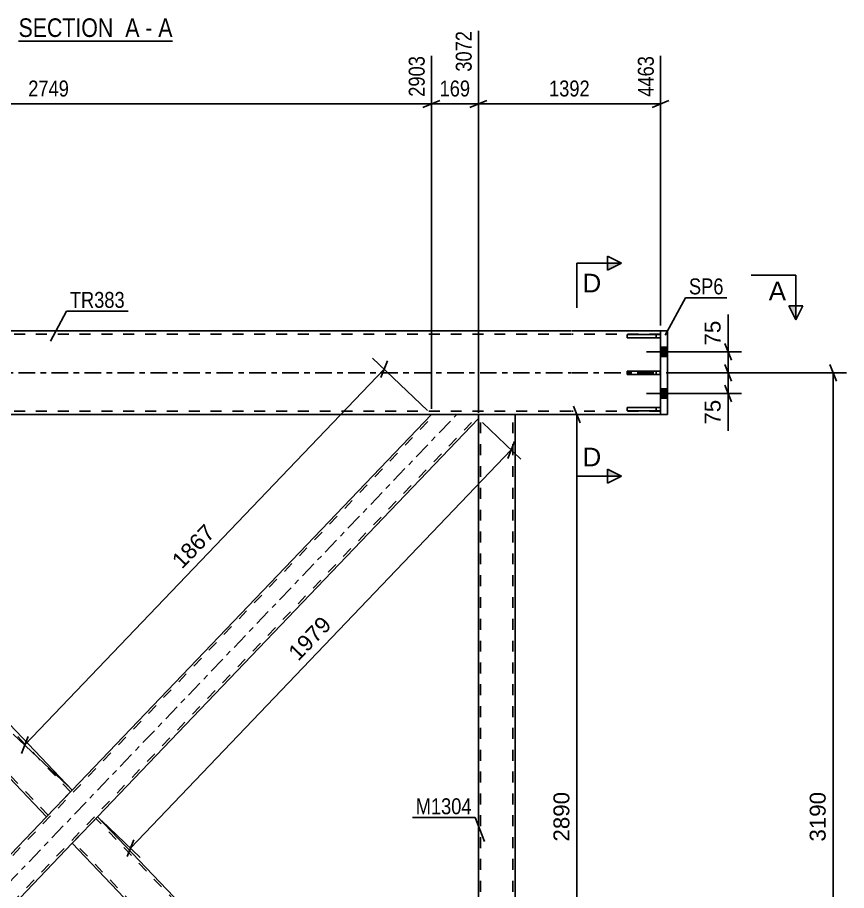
# Model space of a CAD drawing. Header units: millimetres. Extents: x 0 to 841, y 0 to 594.
# Drawn here: x 124.9 to 273.8, y 262.5 to 419.3 of the extents above; entities that cross this region are included whole.
import ezdxf

# ---------------------------------------------------------------- set-up
doc = ezdxf.new("R2010")
doc.units = ezdxf.units.MM
doc.linetypes.add('DXK_LINE_DOT2', pattern=[3.9198, 1.9599, -1.9599])
doc.linetypes.add('DXK_LINE_DOT3', pattern=[5.9187, 2.979, -0.9799, 0.9799, -0.9799])
doc.styles.add('Arial', font='ARIAL.TTF', dxfattribs={"height": 0.2})
doc.styles.add('Arial Narrow', font='ARIALN.TTF', dxfattribs={"height": 0.2})

# ---------------------------------------------------------------- blocks, each defined once
blk = doc.blocks.new('Unknown-717051872-16 - 3021')
at = {"color": 6, "linetype": 'Continuous'}
blk.add_line((125.12, 415.01), (152.77, 415.01), dxfattribs=at)
at = {"color": 0, "linetype": 'Continuous'}
for points in [[(143.23, 415.76), (143.23, 419.26), (125.12, 419.26), (125.12, 415.76)], [(146.83, 415.76), (146.83, 419.26), (144.28, 419.26), (144.28, 415.76)], [(149.16, 415.76), (149.16, 419.26), (147.88, 419.26), (147.88, 415.76)], [(152.77, 415.76), (152.77, 419.26), (150.21, 419.26), (150.21, 415.76)]]:
    blk.add_wipeout(points, dxfattribs=at)
at = {"color": 7, "linetype": 'Continuous', "style": 'Arial Narrow'}
for s, p in [('SECTION ', (125.12, 415.76)), ('A', (144.28, 415.76)), ('A', (150.21, 415.76)), ('-', (147.88, 415.76))]:
    blk.add_text(s, height=3.34, dxfattribs=at).set_placement(p)
blk = doc.blocks.new('Part-717051872-4469 - 4397')
at = {"color": 7, "linetype": 'DXK_LINE_DOT2'}
for p, q in [((240.38, 362.34), (234.38, 362.34)), ((234.38, 362.34), (234.38, 361.74)), ((239.63, 362.34), (239.63, 361.74)), ((240.38, 361.74), (240.38, 362.34)), ((234.38, 361.74), (240.38, 361.74))]:
    blk.add_line(p, q, dxfattribs=at)
blk = doc.blocks.new('Part-717051872-4470 - 4397')
at = {"color": 7, "linetype": 'DXK_LINE_DOT2'}
for p, q in [((240.38, 349.19), (234.38, 349.19)), ((234.38, 349.19), (234.38, 348.59)), ((234.38, 348.59), (240.38, 348.59)), ((239.63, 348.59), (239.63, 349.19)), ((240.38, 348.59), (240.38, 349.19))]:
    blk.add_line(p, q, dxfattribs=at)
blk = doc.blocks.new('Part-717051872-4481 - 4397')
at = {"color": 2, "linetype": 'Continuous'}
for p, q in [((54.73, 362.96), (54.1, 362.96)), ((54.1, 349.16), (54.1, 362.96)), ((224.28, 362.96), (62.23, 362.96)), ((240.38, 362.96), (224.38, 362.96)), ((54.1, 349.16), (54.1, 347.96)), ((54.1, 347.96), (224.28, 347.96)), ((224.38, 347.96), (240.38, 347.96))]:
    blk.add_line(p, q, dxfattribs=at)
at = {"color": 7, "linetype": 'DXK_LINE_DOT2'}
for p, q in [((224.28, 362.36), (54.1, 362.36)), ((54.73, 362.96), (62.23, 362.96)), ((240.38, 362.36), (224.38, 362.36)), ((240.38, 347.96), (240.38, 362.96)), ((54.1, 348.05), (54.1, 349.16)), ((54.1, 348.56), (54.1, 348.61)), ((224.28, 348.56), (54.1, 348.56)), ((240.38, 348.56), (224.38, 348.56))]:
    blk.add_line(p, q, dxfattribs=at)
at = {"color": 7, "linetype": 'DXK_LINE_DOT3'}
for p, q in [((54.1, 355.46), (224.28, 355.46)), ((224.38, 355.46), (240.38, 355.46))]:
    blk.add_line(p, q, dxfattribs=at)
blk = doc.blocks.new('Bolt-717051872-4482 - 4397')
at = {"linetype": 'Continuous'}
for points in [[(240.38, 360.04), (240.38, 358.39), (241.63, 358.39), (241.63, 360.04)], [(240.38, 360.04), (240.38, 358.39), (241.63, 358.39), (241.63, 360.04)], [(240.38, 352.54), (240.38, 350.89), (241.63, 350.89), (241.63, 352.54)], [(240.38, 352.54), (240.38, 350.89), (241.63, 350.89), (241.63, 352.54)]]:
    blk.add_hatch(color=1, dxfattribs=at).paths.add_polyline_path(points)
at = {"color": 1, "linetype": 'Continuous'}
for p, q in [((243.83, 359.21), (237.88, 359.21)), ((243.83, 359.21), (237.88, 359.21)), ((241.63, 360.04), (240.38, 360.04)), ((241.63, 360.04), (240.38, 360.04)), ((241.63, 358.39), (240.38, 358.39)), ((241.63, 358.39), (240.38, 358.39)), ((243.83, 351.71), (237.88, 351.71)), ((243.83, 351.71), (237.88, 351.71)), ((241.63, 352.54), (240.38, 352.54)), ((241.63, 352.54), (240.38, 352.54)), ((241.63, 350.89), (240.38, 350.89)), ((241.63, 350.89), (240.38, 350.89))]:
    blk.add_line(p, q, dxfattribs=at)
blk = doc.blocks.new('Part-717051872-4498 - 4397')
at = {"color": 2, "linetype": 'Continuous'}
for p, q in [((61.77, 347.96), (61.78, 347.57)), ((61.78, 347.57), (61.78, 347.23)), ((130.16, 275.71), (61.78, 347.23)), ((134.73, 280.49), (70.22, 347.96)), ((134.73, 280.49), (130.16, 275.71))]:
    blk.add_line(p, q, dxfattribs=at)
at = {"color": 7, "linetype": 'DXK_LINE_DOT2'}
for p, q in [((70.22, 347.96), (61.77, 347.96)), ((61.78, 347.81), (61.78, 347.96)), ((130.44, 276), (61.78, 347.81)), ((134.45, 280.2), (69.66, 347.96)), ((130.44, 276), (130.46, 276.02))]:
    blk.add_line(p, q, dxfattribs=at)
blk = doc.blocks.new('Part-717051872-4512 - 4397')
at = {"color": 2, "linetype": 'Continuous'}
for p, q in [((135.28, 271.51), (139.3, 275.71)), ((207.68, 204.19), (139.3, 275.71)), ((134.73, 270.94), (135.28, 271.51)), ((199.24, 203.46), (134.73, 270.94)), ((207.68, 203.85), (207.68, 204.19)), ((207.69, 203.46), (207.68, 203.85))]:
    blk.add_line(p, q, dxfattribs=at)
at = {"color": 7, "linetype": 'DXK_LINE_DOT2'}
for p, q in [((207.68, 203.61), (139.02, 275.42)), ((134.77, 270.98), (135.28, 271.51)), ((135.01, 271.22), (135.03, 271.25)), ((199.8, 203.46), (135.01, 271.22)), ((207.69, 203.46), (199.24, 203.46)), ((207.68, 203.46), (207.68, 203.61)), ((207.68, 203.47), (207.68, 203.46))]:
    blk.add_line(p, q, dxfattribs=at)
blk = doc.blocks.new('Part-717051872-4518 - 4397')
at = {"color": 7, "linetype": 'DXK_LINE_DOT2'}
for p, q in [((207.68, 347.96), (214.28, 347.96)), ((207.68, 347.23), (207.68, 347.96)), ((208.08, 203.46), (208.08, 347.96)), ((213.88, 203.46), (213.88, 347.96)), ((207.68, 203.46), (207.68, 204.19)), ((214.28, 203.46), (207.68, 203.46))]:
    blk.add_line(p, q, dxfattribs=at)
at = {"color": 2, "linetype": 'Continuous'}
for p, q in [((207.68, 204.19), (207.68, 347.23)), ((214.28, 347.96), (214.28, 203.46))]:
    blk.add_line(p, q, dxfattribs=at)
blk = doc.blocks.new('Part-717051872-4519 - 4397')
at = {"color": 7, "linetype": 'DXK_LINE_DOT2'}
for p, q in [((240.38, 355.76), (234.38, 355.76)), ((234.38, 355.76), (234.38, 355.16)), ((234.38, 355.16), (240.38, 355.16)), ((239.63, 355.16), (239.63, 355.76)), ((240.38, 355.16), (240.38, 355.76))]:
    blk.add_line(p, q, dxfattribs=at)
blk = doc.blocks.new('Part-717051872-4520 - 4397')
at = {"color": 2, "linetype": 'Continuous'}
for p, q in [((234.38, 349.19), (240.38, 349.19)), ((234.38, 348.59), (234.38, 349.19)), ((240.38, 348.59), (234.38, 348.59)), ((240.38, 349.19), (240.38, 348.59))]:
    blk.add_line(p, q, dxfattribs=at)
at = {"color": 7, "linetype": 'DXK_LINE_DOT2'}
blk.add_line((239.63, 348.59), (239.63, 349.19), dxfattribs=at)
blk = doc.blocks.new('Part-717051872-4521 - 4397')
at = {"color": 2, "linetype": 'Continuous'}
for p, q in [((240.38, 362.34), (234.38, 362.34)), ((234.38, 361.74), (234.38, 362.34)), ((240.38, 362.34), (240.38, 361.74)), ((240.38, 361.74), (234.38, 361.74))]:
    blk.add_line(p, q, dxfattribs=at)
at = {"color": 7, "linetype": 'DXK_LINE_DOT2'}
blk.add_line((239.63, 361.74), (239.63, 362.34), dxfattribs=at)
blk = doc.blocks.new('Part-717051872-4522 - 4397')
at = {"color": 2, "linetype": 'Continuous'}
for p, q in [((240.38, 355.76), (234.38, 355.76)), ((234.38, 355.16), (234.38, 355.76)), ((240.38, 355.16), (234.38, 355.16)), ((240.38, 355.76), (240.38, 355.16))]:
    blk.add_line(p, q, dxfattribs=at)
at = {"color": 7, "linetype": 'DXK_LINE_DOT2'}
blk.add_line((239.63, 355.16), (239.63, 355.76), dxfattribs=at)
blk = doc.blocks.new('Part-717051872-4538 - 4397')
at = {"color": 7, "linetype": 'DXK_LINE_DOT2'}
for p, q in [((61.78, 203.61), (199.8, 347.96)), ((69.66, 203.46), (207.68, 347.81)), ((207.69, 347.96), (199.24, 347.96)), ((207.68, 347.81), (207.68, 347.96)), ((130.16, 275.71), (134.73, 280.49)), ((134.73, 270.94), (139.3, 275.71)), ((61.78, 204.19), (64.68, 207.22)), ((61.78, 203.85), (61.77, 203.46)), ((61.78, 204.19), (61.78, 203.85)), ((70.22, 203.46), (61.77, 203.46)), ((61.78, 203.46), (61.78, 203.61))]:
    blk.add_line(p, q, dxfattribs=at)
at = {"color": 7, "linetype": 'DXK_LINE_DOT3'}
blk.add_line((65.65, 203.46), (203.81, 347.96), dxfattribs=at)
at = {"color": 2, "linetype": 'Continuous'}
for p, q in [((199.24, 347.96), (134.73, 280.49)), ((207.68, 347.23), (139.3, 275.71)), ((207.68, 347.57), (207.69, 347.96)), ((207.68, 347.23), (207.68, 347.57)), ((64.68, 207.22), (130.16, 275.71)), ((70.22, 203.46), (134.73, 270.94))]:
    blk.add_line(p, q, dxfattribs=at)
blk = doc.blocks.new('Part-717051872-4543 - 4397')
at = {"color": 2, "linetype": 'Continuous'}
for p, q in [((241.63, 362.96), (240.38, 362.96)), ((240.38, 362.96), (240.38, 347.96)), ((241.63, 347.96), (241.63, 362.96)), ((240.38, 347.96), (241.63, 347.96))]:
    blk.add_line(p, q, dxfattribs=at)
blk = doc.blocks.new('StraightDimension-717051872-4909 - 4397')
at = {"color": 7, "linetype": 'Continuous'}
for p, q in [((208.4, 346.54), (215.33, 339.92)), ((212.99, 340.08), (214.19, 343.08)), ((145.21, 270.06), (213.59, 341.58)), ((140.02, 275.02), (146.94, 268.4)), ((145.81, 271.56), (144.6, 268.56))]:
    blk.add_line(p, q, dxfattribs=at)
at = {"color": 0}
blk.add_wipeout([(182.35, 309.99), (179.31, 312.89), (172.33, 305.59), (175.37, 302.69)], dxfattribs=at)
at = {"color": 3, "style": 'Arial'}
blk.add_text('1979', height=2.865, rotation=46.2835, dxfattribs=at).set_placement((175.35, 303.54))
blk = doc.blocks.new('StraightDimension-717051872-4927 - 4397')
at = {"color": 7, "linetype": 'Continuous'}
for p, q in [((251.93, 356.96), (253.13, 353.96)), ((241.38, 355.46), (254.93, 355.46)), ((252.53, 351.71), (252.53, 355.46)), ((253.13, 350.21), (251.93, 353.21)), ((242.63, 351.71), (254.93, 351.71))]:
    blk.add_line(p, q, dxfattribs=at)
at = {"color": 0}
blk.add_wipeout([(251.78, 351.19), (247.58, 351.19), (247.58, 345.54), (251.78, 345.54)], dxfattribs=at)
at = {"color": 7, "linetype": 'Continuous'}
blk.add_line((252.53, 351.71), (252.53, 345.01), dxfattribs=at)
blk.add_line((252.53, 351.71), (252.53, 345.01), dxfattribs=at)
at = {"color": 3, "style": 'Arial'}
blk.add_text('75', height=2.865, rotation=90.0002, dxfattribs=at).set_placement((251.18, 346.14))
blk = doc.blocks.new('StraightDimension-717051872-4936 - 4397')
at = {"color": 7, "linetype": 'Continuous'}
for p, q in [((251.93, 360.71), (253.13, 357.71)), ((242.63, 359.21), (254.93, 359.21)), ((252.53, 355.46), (252.53, 359.21)), ((253.13, 353.96), (251.93, 356.96)), ((241.38, 355.46), (254.93, 355.46))]:
    blk.add_line(p, q, dxfattribs=at)
at = {"color": 0}
blk.add_wipeout([(251.78, 365.38), (247.58, 365.38), (247.58, 359.74), (251.78, 359.74)], dxfattribs=at)
at = {"color": 7, "linetype": 'Continuous'}
blk.add_line((252.53, 359.21), (252.53, 365.91), dxfattribs=at)
blk.add_line((252.53, 359.21), (252.53, 365.91), dxfattribs=at)
at = {"color": 3, "style": 'Arial'}
blk.add_text('75', height=2.865, rotation=90.0002, dxfattribs=at).set_placement((251.18, 360.34))
blk = doc.blocks.new('StraightDimension-717051872-4947 - 4397')
at = {"color": 7, "linetype": 'Continuous'}
for p, q in [((198.52, 348.65), (188.7, 358.05)), ((190.15, 354.58), (191.36, 357.58)), ((126.24, 288.6), (190.76, 356.08)), ((134.01, 281.18), (124.18, 290.57)), ((126.84, 290.1), (125.64, 287.1))]:
    blk.add_line(p, q, dxfattribs=at)
at = {"color": 0}
blk.add_wipeout([(161.44, 326.51), (158.41, 329.41), (151.43, 322.11), (154.47, 319.21)], dxfattribs=at)
at = {"color": 3, "style": 'Arial'}
blk.add_text('1867', height=2.865, rotation=46.2835, dxfattribs=at).set_placement((154.45, 320.06))
blk = doc.blocks.new('StraightDimension-717051872-4975 - 4397')
at = {"color": 7, "linetype": 'Continuous'}
for p, q in [((225.97, 346.46), (224.77, 349.46)), ((220.17, 347.96), (227.77, 347.96)), ((225.37, 203.46), (225.37, 347.96)), ((224.77, 204.96), (225.97, 201.96)), ((218.31, 203.46), (227.77, 203.46))]:
    blk.add_line(p, q, dxfattribs=at)
at = {"color": 0}
blk.add_wipeout([(224.62, 280.76), (220.42, 280.76), (220.42, 270.66), (224.62, 270.66)], dxfattribs=at)
at = {"color": 3, "style": 'Arial'}
blk.add_text('2890', height=2.865, rotation=90.0002, dxfattribs=at).set_placement((224.02, 271.26))
blk = doc.blocks.new('StraightDimension-717051872-4986 - 4397')
at = {"color": 7, "linetype": 'Continuous'}
for p, q in [((271.99, 353.96), (270.79, 356.96)), ((241.38, 355.46), (273.79, 355.46)), ((271.39, 195.96), (271.39, 355.46))]:
    blk.add_line(p, q, dxfattribs=at)
at = {"color": 0}
blk.add_wipeout([(270.64, 280.76), (266.44, 280.76), (266.44, 270.66), (270.64, 270.66)], dxfattribs=at)
at = {"color": 3, "style": 'Arial'}
blk.add_text('3190', height=2.865, rotation=90.0002, dxfattribs=at).set_placement((270.04, 271.26))
blk = doc.blocks.new('StraightDimension-717051872-14369 - 4397')
at = {"color": 7, "linetype": 'Continuous'}
for p, q in [((207.68, 348.23), (207.68, 416.84)), ((240.38, 363.96), (240.38, 412.34)), ((209.18, 404.32), (206.18, 403.12)), ((207.68, 403.72), (240.38, 403.72)), ((238.88, 403.12), (241.88, 404.32))]:
    blk.add_line(p, q, dxfattribs=at)
at = {"color": 0, "linetype": 'Continuous'}
blk.add_wipeout([(239.78, 412.94), (235.58, 412.94), (235.58, 404.42), (239.78, 404.42)], dxfattribs=at)
at = {"color": 0}
blk.add_wipeout([(228.29, 404.47), (228.29, 408.67), (219.77, 408.67), (219.77, 404.47)], dxfattribs=at)
at = {"color": 3, "linetype": 'Continuous', "style": 'Arial Narrow'}
blk.add_text('4463', height=2.863, rotation=90.0002, dxfattribs=at).set_placement((239.18, 405.02))
at = {"color": 3, "style": 'Arial Narrow'}
blk.add_text('1392', height=2.863, dxfattribs=at).set_placement((220.37, 405.07))
blk = doc.blocks.new('StraightDimension-717051872-14370 - 4397')
at = {"color": 7, "linetype": 'Continuous'}
for p, q in [((207.68, 348.23), (207.68, 416.84)), ((199.24, 348.96), (199.24, 412.34)), ((197.74, 403.12), (200.74, 404.32)), ((199.24, 403.72), (207.68, 403.72)), ((209.18, 404.32), (206.18, 403.12))]:
    blk.add_line(p, q, dxfattribs=at)
at = {"color": 0}
blk.add_wipeout([(206.8, 404.47), (206.8, 408.67), (200.12, 408.67), (200.12, 404.47)], dxfattribs=at)
at = {"color": 3, "style": 'Arial Narrow'}
blk.add_text('169', height=2.863, dxfattribs=at).set_placement((200.72, 405.07))
at = {"color": 0, "linetype": 'Continuous'}
blk.add_wipeout([(207.08, 417.44), (202.88, 417.44), (202.88, 408.92), (207.08, 408.92)], dxfattribs=at)
at = {"color": 3, "linetype": 'Continuous', "style": 'Arial Narrow'}
blk.add_text('3072', height=2.863, rotation=90.0002, dxfattribs=at).set_placement((206.48, 409.52))
blk = doc.blocks.new('StraightDimension-717051872-14371 - 4397')
at = {"color": 7, "linetype": 'Continuous'}
for p, q in [((61.78, 348.23), (61.78, 415.01)), ((199.24, 348.96), (199.24, 412.34)), ((63.28, 404.32), (60.28, 403.12)), ((61.78, 403.72), (199.24, 403.72)), ((197.74, 403.12), (200.74, 404.32))]:
    blk.add_line(p, q, dxfattribs=at)
at = {"color": 0, "linetype": 'Continuous'}
blk.add_wipeout([(198.64, 412.94), (194.44, 412.94), (194.44, 404.42), (198.64, 404.42)], dxfattribs=at)
at = {"color": 0}
blk.add_wipeout([(134.77, 404.47), (134.77, 408.67), (126.26, 408.67), (126.26, 404.47)], dxfattribs=at)
at = {"color": 3, "linetype": 'Continuous', "style": 'Arial Narrow'}
blk.add_text('2903', height=2.863, rotation=90.0002, dxfattribs=at).set_placement((198.04, 405.02))
at = {"color": 3, "style": 'Arial Narrow'}
blk.add_text('2749', height=2.863, dxfattribs=at).set_placement((126.86, 405.07))
blk = doc.blocks.new('Mark-717051872-4477 - 4397')
at = {"color": 0}
blk.add_wipeout([(144.19, 367.11), (144.19, 370.11), (134.33, 370.11), (134.33, 367.11)], dxfattribs=at)
blk.add_wipeout([(144.19, 367.11), (144.19, 370.11), (134.33, 370.11), (134.33, 367.11)], dxfattribs=at)
at = {"color": 30, "linetype": 'Continuous'}
for p, q in [((130.83, 361.13), (133.73, 366.51)), ((133.73, 366.51), (144.79, 366.51))]:
    blk.add_line(p, q, dxfattribs=at)
at = {"color": 3, "style": 'Arial Narrow'}
blk.add_text('TR383', height=2.863, dxfattribs=at).set_placement((134.33, 367.11))
blk = doc.blocks.new('Mark-717051872-4514 - 4397')
at = {"color": 0}
blk.add_wipeout([(206.48, 276.16), (206.48, 279.16), (196.43, 279.16), (196.43, 276.16)], dxfattribs=at)
blk.add_wipeout([(206.48, 276.16), (206.48, 279.16), (196.43, 279.16), (196.43, 276.16)], dxfattribs=at)
at = {"color": 30, "linetype": 'Continuous'}
for p in [(195.83, 275.56), (208.81, 271.24)]:
    blk.add_line(p, (207.08, 275.56), dxfattribs=at)
at = {"color": 3, "style": 'Arial Narrow'}
blk.add_text('M1304', height=2.863, dxfattribs=at).set_placement((196.43, 276.16))
blk = doc.blocks.new('Mark-717051872-4539 - 4397')
at = {"color": 0}
blk.add_wipeout([(251.7, 369.53), (251.7, 372.53), (245.49, 372.53), (245.49, 369.53)], dxfattribs=at)
blk.add_wipeout([(251.7, 369.53), (251.7, 372.53), (245.49, 372.53), (245.49, 369.53)], dxfattribs=at)
at = {"color": 30, "linetype": 'Continuous'}
for p, q in [((241.22, 362.2), (244.89, 368.93)), ((244.89, 368.93), (252.3, 368.93))]:
    blk.add_line(p, q, dxfattribs=at)
at = {"color": 3, "style": 'Arial Narrow'}
blk.add_text('SP6', height=2.863, dxfattribs=at).set_placement((245.49, 369.53))
blk = doc.blocks.new('SectionMark-717051872-5008 - 4397')
at = {"linetype": 'Continuous'}
for points in [[(230.88, 373.89), (230.88, 375.14), (233.38, 375.14)], [(230.88, 336.9), (230.88, 338.15), (233.38, 336.9)]]:
    blk.add_hatch(color=6, dxfattribs=at).paths.add_polyline_path(points)
at = {"color": 6, "linetype": 'Continuous'}
for p, q in [((230.88, 373.89), (230.88, 376.39)), ((230.88, 376.39), (233.38, 375.14)), ((225.38, 375.14), (225.38, 367.14)), ((225.38, 375.14), (233.38, 375.14)), ((233.38, 375.14), (230.88, 373.89)), ((225.38, 336.9), (225.38, 344.9)), ((233.38, 336.9), (230.88, 338.15)), ((230.88, 338.15), (230.88, 335.65)), ((225.38, 336.9), (233.38, 336.9)), ((233.38, 336.9), (230.88, 335.65))]:
    blk.add_line(p, q, dxfattribs=at)
at = {"color": 0, "linetype": 'Continuous'}
for points in [[(229.75, 369.89), (229.75, 373.39), (226.38, 373.39), (226.38, 369.89)], [(229.75, 338.65), (229.75, 342.15), (226.38, 342.15), (226.38, 338.65)]]:
    blk.add_wipeout(points, dxfattribs=at)
at = {"color": 3, "linetype": 'Continuous', "style": 'Arial'}
for p in [(226.38, 369.89), (226.38, 338.65)]:
    blk.add_text('D', height=3.34, dxfattribs=at).set_placement(p)
blk = doc.blocks.new('SectionMark-717051872-5012 - 4397')
at = {"linetype": 'Continuous'}
for points in [[(37.76, 367.46), (39.01, 367.46), (37.76, 364.96)], [(263.43, 367.46), (264.68, 367.46), (264.68, 364.96)]]:
    blk.add_hatch(color=6, dxfattribs=at).paths.add_polyline_path(points)
at = {"color": 6, "linetype": 'Continuous'}
for p, q in [((37.76, 372.96), (45.76, 372.96)), ((37.76, 372.96), (37.76, 364.96)), ((264.68, 372.96), (256.68, 372.96)), ((264.68, 372.96), (264.68, 364.96)), ((37.76, 364.96), (36.51, 367.46)), ((39.01, 367.46), (36.51, 367.46)), ((37.76, 364.96), (39.01, 367.46)), ((263.43, 367.46), (265.93, 367.46)), ((264.68, 364.96), (263.43, 367.46)), ((265.93, 367.46), (264.68, 364.96))]:
    blk.add_line(p, q, dxfattribs=at)
at = {"color": 0, "linetype": 'Continuous'}
for points in [[(42.62, 368.46), (42.62, 371.96), (39.51, 371.96), (39.51, 368.46)], [(262.93, 368.46), (262.93, 371.96), (259.82, 371.96), (259.82, 368.46)]]:
    blk.add_wipeout(points, dxfattribs=at)
at = {"color": 3, "linetype": 'Continuous', "style": 'Arial'}
for p in [(39.51, 368.46), (259.82, 368.46)]:
    blk.add_text('A', height=3.34, dxfattribs=at).set_placement(p)

msp = doc.modelspace()

# ---------------------------------------------------------------- block references
for name in ['Unknown-717051872-16 - 3021', 'Part-717051872-4481 - 4397', 'Part-717051872-4469 - 4397', 'Part-717051872-4521 - 4397', 'Part-717051872-4543 - 4397', 'Bolt-717051872-4482 - 4397', 'Part-717051872-4519 - 4397', 'Part-717051872-4522 - 4397', 'Part-717051872-4470 - 4397', 'Part-717051872-4520 - 4397', 'Part-717051872-4498 - 4397', 'Part-717051872-4538 - 4397', 'Part-717051872-4518 - 4397', 'Part-717051872-4512 - 4397']:
    msp.add_blockref(name, (0, 0))

# ---------------------------------------------------------------- next in the draw order: block references
for name in ['StraightDimension-717051872-4927 - 4397', 'StraightDimension-717051872-4975 - 4397', 'StraightDimension-717051872-4909 - 4397']:
    msp.add_blockref(name, (0, 0))

# ---------------------------------------------------------------- next in the draw order: block references
for name in ['StraightDimension-717051872-4936 - 4397', 'StraightDimension-717051872-4947 - 4397', 'Mark-717051872-4514 - 4397']:
    msp.add_blockref(name, (0, 0))

# ---------------------------------------------------------------- next in the draw order: block references
msp.add_blockref('StraightDimension-717051872-4986 - 4397', (0, 0))

# ---------------------------------------------------------------- next in the draw order: block references
msp.add_blockref('StraightDimension-717051872-14369 - 4397', (0, 0))

# ---------------------------------------------------------------- next in the draw order: block references
for name in ['StraightDimension-717051872-14370 - 4397', 'SectionMark-717051872-5008 - 4397', 'Mark-717051872-4539 - 4397']:
    msp.add_blockref(name, (0, 0))

# ---------------------------------------------------------------- next in the draw order: block references
msp.add_blockref('StraightDimension-717051872-14371 - 4397', (0, 0))

# ---------------------------------------------------------------- next in the draw order: block references
msp.add_blockref('Mark-717051872-4477 - 4397', (0, 0))

# ---------------------------------------------------------------- next in the draw order: block references
msp.add_blockref('SectionMark-717051872-5012 - 4397', (0, 0))

doc.saveas('drawing.dxf')
